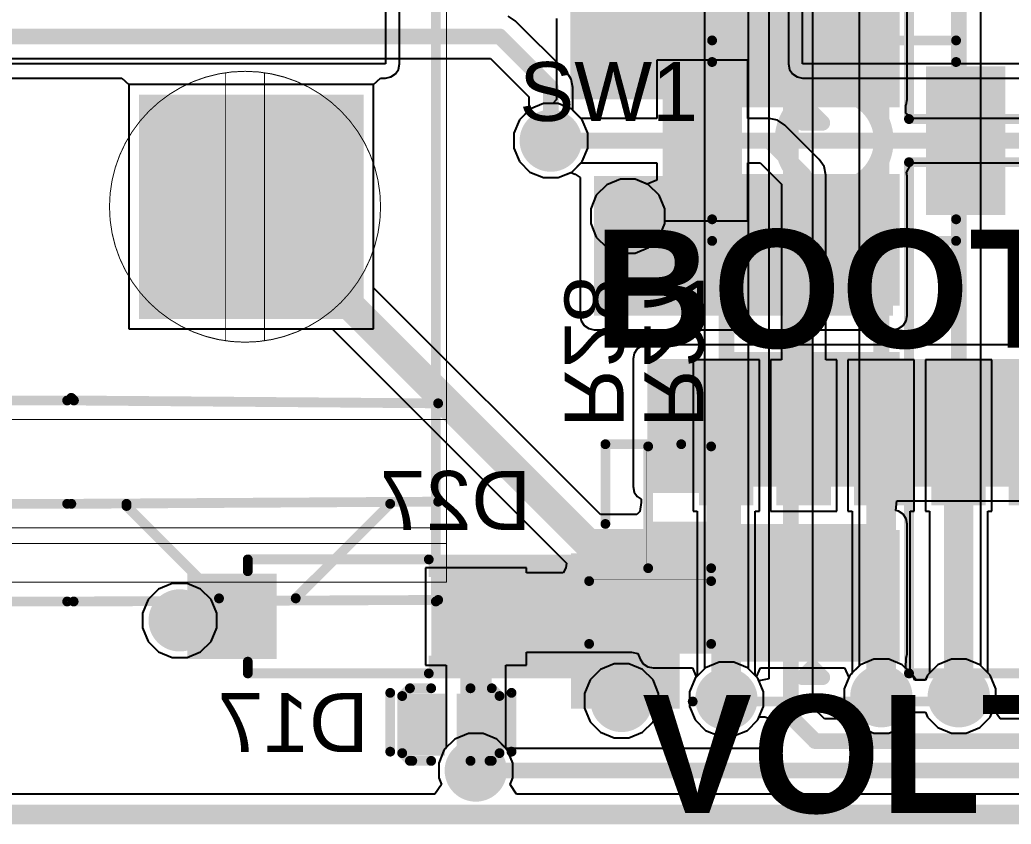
# Model space of a CAD drawing. Header units: inches. Extents: x 90 to 149.8, y 48.7 to 115.2.
# Drawn here: x 123.09 to 135.89, y 48.7 to 59.09 of the extents above; entities that cross this region are included whole.
import ezdxf

# ---------------------------------------------------------------- set-up
doc = ezdxf.new("R2010")
doc.units = ezdxf.units.IN
for name, color, linetype in [('Board_Outline', 56, 'Continuous'), ('Bottom Layer', 5, 'Continuous'), ('Bottom Overlay', 54, 'Continuous'), ('Bottom Paste', 16, 'Continuous'), ('Bottom Solder', 6, 'Continuous'), ('Layer 1', 16, 'Continuous'), ('Layer 2', 76, 'Continuous'), ('Mechanical 2', 216, 'Continuous'), ('Multi-Layer', 9, 'Continuous'), ('Pad Holes', 156, 'Continuous'), ('Top Layer', 1, 'Continuous'), ('Top Overlay', 2, 'Continuous'), ('Top Paste', 8, 'Continuous'), ('Top Solder', 216, 'Continuous'), ('Via Holes', 16, 'Continuous')]:
    doc.layers.add(name, color=color, linetype=linetype)
doc.styles.add('Arial', font='', dxfattribs={"height": 0.2})
doc.styles.add('Arial_Bold', font='', dxfattribs={"height": 0.2})
doc.styles.get('Arial').set_extended_font_data('Arial')
doc.styles.get('Arial_Bold').set_extended_font_data('Arial', bold=True)

msp = doc.modelspace()

# ---------------------------------------------------------------- hatches: boundary and pattern name
at = {"layer": 'Bottom Layer'}
for points in [[(130.2, 58.064), (134.366, 58.064), (134.366, 59.817), (130.2, 59.817)], [(132.35, 58.062), (132.35, 59.562), (134.35, 59.562), (134.35, 58.062)], [(127.479, 55.277), (124.679, 55.277), (124.679, 58.077), (127.479, 58.077)], [(130.505, 55.27), (134.366, 55.27), (134.366, 57.074), (130.505, 57.074)], [(132.35, 55.5), (132.35, 57), (134.35, 57), (134.35, 55.5)], [(131.191, 53.061), (140.462, 53.061), (140.462, 54.712), (131.191, 54.712)], [(132.35, 53.2), (132.35, 54.7), (134.35, 54.7), (134.35, 53.2)], [(131.293, 53.492), (131.928, 53.492), (131.928, 53.035), (131.293, 53.035)], [(131.267, 50.902), (134.366, 50.902), (134.366, 52.578), (131.267, 52.578)], [(131.293, 52.553), (131.928, 52.553), (131.928, 52.095), (131.293, 52.095)], [(132.35, 50.9), (132.35, 52.4), (134.35, 52.4), (134.35, 50.9)], [(125.356, 50.934), (125.356, 51.834), (126.306, 51.834), (126.306, 50.934)], [(128.506, 50.934), (128.506, 51.834), (129.456, 51.834), (129.456, 50.934)], [(128.524, 51.105), (130.988, 51.105), (130.988, 51.765), (128.524, 51.765)], [(129.184, 51.765), (128.778, 51.765), (128.778, 49.2), (129.184, 49.2)], [(130.988, 51.752), (130.988, 51.117), (130.531, 51.117), (130.531, 51.752)], [(131.928, 51.752), (131.928, 51.117), (131.47, 51.117), (131.47, 51.752)], [(128.131, 50.337), (128.531, 50.337), (128.531, 49.637), (128.131, 49.637)], [(128.781, 50.337), (129.181, 50.337), (129.181, 49.637), (128.781, 49.637)]]:
    msp.add_hatch(color=5, dxfattribs=at).paths.add_polyline_path(points)
h = msp.add_hatch(color=5, dxfattribs=at)
edge = h.paths.add_edge_path()
edge.add_arc((129.946, 57.531), 0.3, 0, 360)
h = msp.add_hatch(color=5, dxfattribs=at)
edge = h.paths.add_edge_path()
edge.add_arc((130.94, 56.556), 0.3, 0, 360)
h = msp.add_hatch(color=5, dxfattribs=at)
edge = h.paths.add_edge_path()
edge.add_arc((125.155, 51.333), 0.3, 0, 360)
h = msp.add_hatch(color=5, dxfattribs=at)
edge = h.paths.add_edge_path()
edge.add_arc((130.861, 50.292), 0.3, 0, 360)
h = msp.add_hatch(color=5, dxfattribs=at)
edge = h.paths.add_edge_path()
edge.add_arc((132.214, 50.317), 0.3, 0, 360)
h = msp.add_hatch(color=5, dxfattribs=at)
edge = h.paths.add_edge_path()
edge.add_arc((134.214, 50.353), 0.3, 0, 360)
h = msp.add_hatch(color=5, dxfattribs=at)
edge = h.paths.add_edge_path()
edge.add_arc((135.214, 50.353), 0.3, 0, 360)
h = msp.add_hatch(color=5, dxfattribs=at)
edge = h.paths.add_edge_path()
edge.add_arc((128.978, 49.393), 0.3, 0, 360)
at = {"layer": 'Bottom Overlay'}
for points in [[(128.371, 51.892), (130.226, 51.892), (130.226, 52.184), (128.371, 52.184)], [(129.526, 50.597), (130.226, 50.597), (130.226, 52.172), (129.526, 52.172)], [(128.371, 50.584), (130.226, 50.584), (130.226, 50.876), (128.371, 50.876)]]:
    msp.add_hatch(color=54, dxfattribs=at).paths.add_polyline_path(points)
at = {"layer": 'Bottom Paste'}
for points in [[(132.35, 58.062), (132.35, 59.562), (134.35, 59.562), (134.35, 58.062)], [(132.35, 55.5), (132.35, 57), (134.35, 57), (134.35, 55.5)], [(132.35, 53.2), (132.35, 54.7), (134.35, 54.7), (134.35, 53.2)], [(131.293, 53.492), (131.928, 53.492), (131.928, 53.035), (131.293, 53.035)], [(131.293, 52.553), (131.928, 52.553), (131.928, 52.095), (131.293, 52.095)], [(132.35, 50.9), (132.35, 52.4), (134.35, 52.4), (134.35, 50.9)], [(125.356, 50.934), (125.356, 51.834), (126.306, 51.834), (126.306, 50.934)], [(128.506, 50.934), (128.506, 51.834), (129.456, 51.834), (129.456, 50.934)], [(130.988, 51.752), (130.988, 51.117), (130.531, 51.117), (130.531, 51.752)], [(131.928, 51.752), (131.928, 51.117), (131.47, 51.117), (131.47, 51.752)], [(128.131, 50.337), (128.531, 50.337), (128.531, 49.637), (128.131, 49.637)], [(128.781, 50.337), (129.181, 50.337), (129.181, 49.637), (128.781, 49.637)]]:
    msp.add_hatch(color=16, dxfattribs=at).paths.add_polyline_path(points)
at = {"layer": 'Bottom Solder'}
for points in [[(132.248, 57.961), (132.248, 59.664), (134.451, 59.664), (134.451, 57.961)], [(127.529, 55.227), (124.629, 55.227), (124.629, 58.127), (127.529, 58.127)], [(132.248, 55.398), (132.248, 57.101), (134.451, 57.101), (134.451, 55.398)], [(132.248, 53.098), (132.248, 54.801), (134.451, 54.801), (134.451, 53.098)], [(131.238, 53.547), (131.983, 53.547), (131.983, 52.98), (131.238, 52.98)], [(131.238, 52.608), (131.983, 52.608), (131.983, 52.04), (131.238, 52.04)], [(132.248, 50.798), (132.248, 52.501), (134.451, 52.501), (134.451, 50.798)], [(125.255, 50.833), (125.255, 51.936), (126.408, 51.936), (126.408, 50.833)], [(128.405, 50.833), (128.405, 51.936), (129.558, 51.936), (129.558, 50.833)], [(131.043, 51.808), (131.043, 51.062), (130.476, 51.062), (130.476, 51.808)], [(131.983, 51.808), (131.983, 51.062), (131.415, 51.062), (131.415, 51.808)], [(128.08, 50.388), (128.582, 50.388), (128.582, 49.586), (128.08, 49.586)], [(128.73, 50.388), (129.232, 50.388), (129.232, 49.586), (128.73, 49.586)]]:
    msp.add_hatch(color=6, dxfattribs=at).paths.add_polyline_path(points)
h = msp.add_hatch(color=6, dxfattribs=at)
edge = h.paths.add_edge_path()
edge.add_arc((129.946, 57.531), 0.402, 0, 360)
h = msp.add_hatch(color=6, dxfattribs=at)
edge = h.paths.add_edge_path()
edge.add_arc((130.94, 56.556), 0.402, 0, 360)
h = msp.add_hatch(color=6, dxfattribs=at)
edge = h.paths.add_edge_path()
edge.add_arc((125.155, 51.333), 0.402, 0, 360)
h = msp.add_hatch(color=6, dxfattribs=at)
edge = h.paths.add_edge_path()
edge.add_arc((130.861, 50.292), 0.402, 0, 360)
h = msp.add_hatch(color=6, dxfattribs=at)
edge = h.paths.add_edge_path()
edge.add_arc((132.214, 50.317), 0.402, 0, 360)
h = msp.add_hatch(color=6, dxfattribs=at)
edge = h.paths.add_edge_path()
edge.add_arc((134.214, 50.353), 0.402, 0, 360)
h = msp.add_hatch(color=6, dxfattribs=at)
edge = h.paths.add_edge_path()
edge.add_arc((135.214, 50.353), 0.402, 0, 360)
h = msp.add_hatch(color=6, dxfattribs=at)
edge = h.paths.add_edge_path()
edge.add_arc((128.978, 49.393), 0.402, 0, 360)
at = {"layer": 'Layer 1'}
msp.add_hatch(color=16, dxfattribs=at).paths.add_polyline_path([(127.479, 55.277), (124.679, 55.277), (124.679, 58.077), (127.479, 58.077)])
h = msp.add_hatch(color=16, dxfattribs=at)
edge = h.paths.add_edge_path()
edge.add_arc((129.946, 57.531), 0.3, 0, 360)
h = msp.add_hatch(color=16, dxfattribs=at)
edge = h.paths.add_edge_path()
edge.add_arc((130.94, 56.556), 0.3, 0, 360)
h = msp.add_hatch(color=16, dxfattribs=at)
edge = h.paths.add_edge_path()
edge.add_arc((125.155, 51.333), 0.3, 0, 360)
h = msp.add_hatch(color=16, dxfattribs=at)
edge = h.paths.add_edge_path()
edge.add_arc((130.861, 50.292), 0.3, 0, 360)
h = msp.add_hatch(color=16, dxfattribs=at)
edge = h.paths.add_edge_path()
edge.add_arc((132.214, 50.317), 0.3, 0, 360)
h = msp.add_hatch(color=16, dxfattribs=at)
edge = h.paths.add_edge_path()
edge.add_arc((134.214, 50.353), 0.3, 0, 360)
h = msp.add_hatch(color=16, dxfattribs=at)
edge = h.paths.add_edge_path()
edge.add_arc((135.214, 50.353), 0.3, 0, 360)
h = msp.add_hatch(color=16, dxfattribs=at)
edge = h.paths.add_edge_path()
edge.add_arc((128.978, 49.393), 0.3, 0, 360)
at = {"layer": 'Layer 2'}
msp.add_hatch(color=76, dxfattribs=at).paths.add_polyline_path([(127.479, 55.277), (124.679, 55.277), (124.679, 58.077), (127.479, 58.077)])
h = msp.add_hatch(color=76, dxfattribs=at)
edge = h.paths.add_edge_path()
edge.add_arc((129.946, 57.531), 0.3, 0, 360)
h = msp.add_hatch(color=76, dxfattribs=at)
edge = h.paths.add_edge_path()
edge.add_arc((130.94, 56.556), 0.3, 0, 360)
h = msp.add_hatch(color=76, dxfattribs=at)
edge = h.paths.add_edge_path()
edge.add_arc((125.155, 51.333), 0.3, 0, 360)
h = msp.add_hatch(color=76, dxfattribs=at)
edge = h.paths.add_edge_path()
edge.add_arc((130.861, 50.292), 0.3, 0, 360)
h = msp.add_hatch(color=76, dxfattribs=at)
edge = h.paths.add_edge_path()
edge.add_arc((132.214, 50.317), 0.3, 0, 360)
h = msp.add_hatch(color=76, dxfattribs=at)
edge = h.paths.add_edge_path()
edge.add_arc((134.214, 50.353), 0.3, 0, 360)
h = msp.add_hatch(color=76, dxfattribs=at)
edge = h.paths.add_edge_path()
edge.add_arc((135.214, 50.353), 0.3, 0, 360)
h = msp.add_hatch(color=76, dxfattribs=at)
edge = h.paths.add_edge_path()
edge.add_arc((128.978, 49.393), 0.3, 0, 360)
at = {"layer": 'Multi-Layer'}
msp.add_hatch(color=9, dxfattribs=at).paths.add_polyline_path([(127.479, 55.277), (124.679, 55.277), (124.679, 58.077), (127.479, 58.077)])
at = {"layer": 'Pad Holes'}
h = msp.add_hatch(color=7, dxfattribs=at)
edge = h.paths.add_edge_path()
edge.add_arc((126.116, 56.677), 0.75, 270, 450)
edge.add_line((126.116, 57.427), (126.042, 57.427))
edge.add_arc((126.042, 56.677), 0.75, 90, 270)
edge.add_line((126.042, 55.927), (126.116, 55.927))
at = {"layer": 'Top Layer'}
for points in [[(131.494, 58.391), (132.314, 58.391), (132.314, 56.671), (131.494, 56.671)], [(134.894, 58.391), (135.714, 58.391), (135.714, 56.671), (134.894, 56.671)], [(127.479, 55.277), (124.679, 55.277), (124.679, 58.077), (127.479, 58.077)], [(132.461, 52.921), (131.961, 52.921), (131.961, 54.521), (132.461, 54.521)], [(133.461, 52.921), (132.961, 52.921), (132.961, 54.521), (133.461, 54.521)], [(134.461, 52.921), (133.961, 52.921), (133.961, 54.521), (134.461, 54.521)], [(135.461, 52.921), (134.961, 52.921), (134.961, 54.521), (135.461, 54.521)], [(131.511, 50.296), (130.311, 50.296), (130.311, 52.096), (131.511, 52.096)]]:
    msp.add_hatch(color=1, dxfattribs=at).paths.add_polyline_path(points)
h = msp.add_hatch(color=1, dxfattribs=at)
edge = h.paths.add_edge_path()
edge.add_arc((129.946, 57.531), 0.3, 0, 360)
h = msp.add_hatch(color=1, dxfattribs=at)
edge = h.paths.add_edge_path()
edge.add_arc((130.94, 56.556), 0.3, 0, 360)
h = msp.add_hatch(color=1, dxfattribs=at)
edge = h.paths.add_edge_path()
edge.add_arc((125.155, 51.333), 0.3, 0, 360)
h = msp.add_hatch(color=1, dxfattribs=at)
edge = h.paths.add_edge_path()
edge.add_arc((130.861, 50.292), 0.3, 0, 360)
h = msp.add_hatch(color=1, dxfattribs=at)
edge = h.paths.add_edge_path()
edge.add_arc((132.214, 50.317), 0.3, 0, 360)
h = msp.add_hatch(color=1, dxfattribs=at)
edge = h.paths.add_edge_path()
edge.add_arc((134.214, 50.353), 0.3, 0, 360)
h = msp.add_hatch(color=1, dxfattribs=at)
edge = h.paths.add_edge_path()
edge.add_arc((135.214, 50.353), 0.3, 0, 360)
h = msp.add_hatch(color=1, dxfattribs=at)
edge = h.paths.add_edge_path()
edge.add_arc((128.978, 49.393), 0.3, 0, 360)
at = {"layer": 'Top Paste'}
for points in [[(131.494, 58.391), (132.314, 58.391), (132.314, 56.671), (131.494, 56.671)], [(134.894, 58.391), (135.714, 58.391), (135.714, 56.671), (134.894, 56.671)], [(132.461, 52.921), (131.961, 52.921), (131.961, 54.521), (132.461, 54.521)], [(133.461, 52.921), (132.961, 52.921), (132.961, 54.521), (133.461, 54.521)], [(134.461, 52.921), (133.961, 52.921), (133.961, 54.521), (134.461, 54.521)], [(135.461, 52.921), (134.961, 52.921), (134.961, 54.521), (135.461, 54.521)], [(131.511, 50.296), (130.311, 50.296), (130.311, 52.096), (131.511, 52.096)]]:
    msp.add_hatch(color=8, dxfattribs=at).paths.add_polyline_path(points)
at = {"layer": 'Top Solder'}
for points in [[(131.392, 58.493), (132.416, 58.493), (132.416, 56.569), (131.392, 56.569)], [(134.792, 58.493), (135.816, 58.493), (135.816, 56.569), (134.792, 56.569)], [(127.529, 55.227), (124.629, 55.227), (124.629, 58.127), (127.529, 58.127)], [(132.562, 52.819), (131.859, 52.819), (131.859, 54.623), (132.562, 54.623)], [(133.562, 52.819), (132.859, 52.819), (132.859, 54.623), (133.562, 54.623)], [(134.562, 52.819), (133.859, 52.819), (133.859, 54.623), (134.562, 54.623)], [(135.562, 52.819), (134.859, 52.819), (134.859, 54.623), (135.562, 54.623)], [(136.562, 52.819), (135.859, 52.819), (135.859, 54.623), (136.562, 54.623)], [(131.612, 50.194), (130.209, 50.194), (130.209, 52.198), (131.612, 52.198)]]:
    msp.add_hatch(color=216, dxfattribs=at).paths.add_polyline_path(points)
h = msp.add_hatch(color=216, dxfattribs=at)
edge = h.paths.add_edge_path()
edge.add_arc((129.946, 57.531), 0.402, 0, 360)
h = msp.add_hatch(color=216, dxfattribs=at)
edge = h.paths.add_edge_path()
edge.add_arc((130.94, 56.556), 0.402, 0, 360)
h = msp.add_hatch(color=216, dxfattribs=at)
edge = h.paths.add_edge_path()
edge.add_arc((125.155, 51.333), 0.402, 0, 360)
h = msp.add_hatch(color=216, dxfattribs=at)
edge = h.paths.add_edge_path()
edge.add_arc((130.861, 50.292), 0.402, 0, 360)
h = msp.add_hatch(color=216, dxfattribs=at)
edge = h.paths.add_edge_path()
edge.add_arc((132.214, 50.317), 0.402, 0, 360)
h = msp.add_hatch(color=216, dxfattribs=at)
edge = h.paths.add_edge_path()
edge.add_arc((134.214, 50.353), 0.402, 0, 360)
h = msp.add_hatch(color=216, dxfattribs=at)
edge = h.paths.add_edge_path()
edge.add_arc((135.214, 50.353), 0.402, 0, 360)
h = msp.add_hatch(color=216, dxfattribs=at)
edge = h.paths.add_edge_path()
edge.add_arc((128.978, 49.393), 0.402, 0, 360)
at = {"layer": 'Via Holes'}
h = msp.add_hatch(color=7, dxfattribs=at)
edge = h.paths.add_edge_path()
edge.add_arc((129.946, 57.531), 0.15, 0, 360)
h = msp.add_hatch(color=7, dxfattribs=at)
edge = h.paths.add_edge_path()
edge.add_arc((130.94, 56.556), 0.15, 0, 360)
h = msp.add_hatch(color=7, dxfattribs=at)
edge = h.paths.add_edge_path()
edge.add_arc((125.155, 51.333), 0.15, 0, 360)
h = msp.add_hatch(color=7, dxfattribs=at)
edge = h.paths.add_edge_path()
edge.add_arc((130.861, 50.292), 0.15, 0, 360)
h = msp.add_hatch(color=7, dxfattribs=at)
edge = h.paths.add_edge_path()
edge.add_arc((132.214, 50.317), 0.15, 0, 360)
h = msp.add_hatch(color=7, dxfattribs=at)
edge = h.paths.add_edge_path()
edge.add_arc((134.214, 50.353), 0.15, 0, 360)
h = msp.add_hatch(color=7, dxfattribs=at)
edge = h.paths.add_edge_path()
edge.add_arc((135.214, 50.353), 0.15, 0, 360)
h = msp.add_hatch(color=7, dxfattribs=at)
edge = h.paths.add_edge_path()
edge.add_arc((128.978, 49.393), 0.15, 0, 360)

# ---------------------------------------------------------------- linework, layer by layer
at = {"layer": 'Board_Outline', "const_width": 0.254}
msp.add_lwpolyline([(95.939, 48.827), (140.939, 48.827)], dxfattribs=at)
at = {"layer": 'Bottom Layer'}
for p, q in [((134.547, 58.064), (134.547, 59.817)), ((130.019, 59.111), (130.019, 58.064)), ((127.657, 58.255), (124.501, 58.255)), ((124.501, 58.255), (124.501, 55.099)), ((127.657, 55.63), (127.657, 58.255)), ((129.851, 58.009), (129.676, 57.936)), ((129.973, 58.009), (129.851, 58.009)), ((130.019, 58.064), (129.973, 58.009)), ((134.528, 57.986), (134.533, 57.995)), ((134.528, 57.885), (134.528, 57.986)), ((134.533, 57.995), (134.547, 58.064)), ((129.676, 57.936), (129.541, 57.802)), ((134.626, 57.816), (134.528, 57.885)), ((129.541, 57.802), (129.469, 57.626)), ((138.242, 57.816), (134.626, 57.816)), ((129.469, 57.626), (129.469, 57.436)), ((129.469, 57.436), (129.541, 57.26)), ((129.541, 57.26), (129.676, 57.126)), ((134.538, 57.119), (134.594, 57.224)), ((134.594, 57.224), (134.626, 57.246)), ((134.626, 57.246), (138.242, 57.246)), ((129.676, 57.126), (129.851, 57.053)), ((130.041, 57.053), (130.204, 57.12)), ((130.204, 57.12), (130.262, 57.098)), ((130.262, 57.098), (130.324, 57.053)), ((134.547, 57.074), (134.538, 57.119)), ((129.851, 57.053), (130.041, 57.053)), ((130.324, 57.053), (130.324, 55.27)), ((134.547, 55.27), (134.547, 57.074)), ((130.588, 52.7), (127.657, 55.63)), ((130.324, 55.27), (130.338, 55.201)), ((130.338, 55.201), (130.377, 55.142)), ((134.494, 55.142), (134.533, 55.201)), ((134.533, 55.201), (134.547, 55.27)), ((124.501, 55.099), (127.126, 55.099)), ((127.126, 55.099), (130.151, 52.073)), ((130.377, 55.142), (130.436, 55.103)), ((130.436, 55.103), (130.505, 55.089)), ((130.505, 55.089), (134.366, 55.089)), ((134.366, 55.089), (134.435, 55.103)), ((134.435, 55.103), (134.494, 55.142)), ((131.024, 54.781), (131.01, 54.712)), ((131.063, 54.84), (131.024, 54.781)), ((131.122, 54.879), (131.063, 54.84)), ((131.191, 54.893), (131.122, 54.879)), ((138.272, 54.893), (131.191, 54.893)), ((131.01, 54.712), (131.01, 53.061)), ((131.01, 53.061), (131.024, 52.991)), ((131.024, 52.991), (131.063, 52.932)), ((131.063, 52.932), (131.115, 52.898)), ((131.115, 52.857), (131.097, 52.738)), ((131.115, 52.898), (131.115, 52.857)), ((131.115, 52.857), (131.115, 52.857)), ((134.401, 52.752), (134.414, 52.879)), ((134.414, 52.879), (138.272, 52.879)), ((131.097, 52.738), (131.058, 52.7)), ((134.435, 52.745), (134.401, 52.752)), ((134.494, 52.706), (134.435, 52.745)), ((131.058, 52.7), (130.588, 52.7)), ((134.533, 52.647), (134.494, 52.706)), ((134.547, 52.578), (134.533, 52.647)), ((134.547, 50.902), (134.547, 52.578)), ((129.634, 52.012), (128.328, 52.012)), ((128.328, 52.012), (128.328, 50.756)), ((129.634, 51.946), (129.634, 52.012)), ((130.141, 52.012), (130.105, 51.946)), ((130.151, 52.073), (130.141, 52.012)), ((130.105, 51.946), (129.634, 51.946)), ((129.634, 50.756), (129.634, 50.924)), ((129.634, 50.924), (130.988, 50.924)), ((130.988, 50.924), (131.07, 50.905)), ((131.07, 50.905), (131.1, 50.832)), ((131.1, 50.832), (131.139, 50.773)), ((134.528, 50.722), (134.536, 50.845)), ((134.536, 50.845), (134.547, 50.902)), ((135.119, 50.831), (134.943, 50.758)), ((135.309, 50.831), (135.119, 50.831)), ((135.484, 50.758), (135.309, 50.831)), ((128.328, 50.756), (128.597, 50.756)), ((128.597, 50.756), (128.597, 49.688)), ((129.366, 49.68), (129.366, 50.756)), ((129.366, 50.756), (129.634, 50.756)), ((131.139, 50.773), (131.198, 50.734)), ((131.198, 50.734), (131.267, 50.72)), ((131.267, 50.72), (131.775, 50.72)), ((131.775, 50.72), (131.823, 50.603)), ((132.604, 50.603), (132.652, 50.72)), ((132.652, 50.72), (133.739, 50.72)), ((133.739, 50.72), (133.796, 50.593)), ((134.612, 50.63), (134.528, 50.722)), ((134.943, 50.758), (134.809, 50.624)), ((135.619, 50.624), (135.484, 50.758)), ((131.809, 50.588), (131.736, 50.412)), ((131.823, 50.603), (131.809, 50.588)), ((132.619, 50.588), (132.604, 50.603)), ((132.691, 50.412), (132.619, 50.588)), ((133.796, 50.593), (133.736, 50.448)), ((134.619, 50.624), (134.612, 50.63)), ((134.645, 50.561), (134.619, 50.624)), ((134.782, 50.561), (134.645, 50.561)), ((134.809, 50.624), (134.782, 50.561)), ((135.691, 50.448), (135.619, 50.624)), ((133.736, 50.448), (133.736, 50.258)), ((135.691, 50.258), (135.691, 50.448)), ((131.736, 50.412), (131.736, 50.222)), ((132.691, 50.222), (132.691, 50.412)), ((131.736, 50.222), (131.809, 50.047)), ((132.619, 50.047), (132.691, 50.222)), ((133.736, 50.258), (133.809, 50.082)), ((135.619, 50.082), (135.691, 50.258)), ((131.809, 50.047), (131.943, 49.912)), ((132.484, 49.912), (132.619, 50.047)), ((133.809, 50.082), (133.943, 49.948)), ((134.484, 49.948), (134.619, 50.082)), ((134.619, 50.082), (134.645, 50.146)), ((134.645, 50.146), (134.782, 50.146)), ((134.782, 50.146), (134.809, 50.082)), ((134.809, 50.082), (134.943, 49.948)), ((135.484, 49.948), (135.619, 50.082)), ((133.943, 49.948), (134.119, 49.875)), ((134.309, 49.875), (134.484, 49.948)), ((134.943, 49.948), (135.119, 49.875)), ((135.309, 49.875), (135.484, 49.948)), ((131.943, 49.912), (132.119, 49.84)), ((132.119, 49.84), (132.309, 49.84)), ((132.309, 49.84), (132.484, 49.912)), ((134.119, 49.875), (134.309, 49.875)), ((135.119, 49.875), (135.309, 49.875)), ((128.572, 49.663), (128.5, 49.488)), ((128.597, 49.688), (128.572, 49.663)), ((129.383, 49.663), (129.366, 49.68)), ((129.455, 49.488), (129.383, 49.663)), ((128.5, 49.488), (128.5, 49.298)), ((129.455, 49.298), (129.455, 49.488)), ((128.5, 49.298), (128.535, 49.213)), ((129.42, 49.213), (129.455, 49.298)), ((128.535, 49.213), (128.45, 49.086)), ((129.505, 49.086), (129.42, 49.213)), ((128.45, 49.086), (96.198, 49.086)), ((140.68, 49.086), (129.505, 49.086))]:
    msp.add_line(p, q, dxfattribs=at)
for points, const_width in [([(129.946, 57.531), (138.633, 57.531)], 0.203), ([(126.079, 56.677), (130.432, 52.324)], 0.381), ([(130.432, 52.324), (131.61, 52.324)], 0.381)]:
    msp.add_lwpolyline(points, dxfattribs=dict(at, const_width=const_width))
for points, const_width in [([(129.896, 57.531, 1), (129.997, 57.531, 1)], 0.102), ([(125.984, 56.677, 1), (126.174, 56.677, 1)], 0.191), ([(130.337, 52.324, 1), (130.527, 52.324, 1)], 0.191), ([(130.337, 52.324, 1), (130.527, 52.324, 1)], 0.191), ([(131.515, 52.324, 1), (131.705, 52.324, 1)], 0.191)]:
    msp.add_lwpolyline(points, format="xyb", close=True, dxfattribs=dict(at, const_width=const_width))
at = {"layer": 'Bottom Overlay'}
for points, const_width in [([(134.571, 57.81), (134.571, 64.414)], 0.127), ([(133.199, 57.76), (133.326, 57.887)], 0.2), ([(133.326, 57.887), (133.453, 57.76)], 0.2), ([(133.199, 57.76), (133.453, 57.76)], 0.2), ([(134.571, 57.81), (138.203, 57.81)], 0.127), ([(134.571, 50.648), (134.571, 57.252)], 0.127), ([(134.571, 57.252), (138.203, 57.252)], 0.127), ([(131.204, 53.581), (132.017, 53.581)], 0.127), ([(131.204, 52.007), (131.204, 53.581)], 0.127), ([(132.017, 52.007), (132.017, 53.581)], 0.127), ([(131.178, 51.981), (131.178, 53.607)], 0.00323), ([(126.035, 52.121), (128.371, 52.121)], 0.127), ([(126.035, 51.968), (126.035, 52.121)], 0.127), ([(131.204, 52.007), (132.017, 52.007)], 0.127), ([(130.442, 51.029), (130.442, 51.841)], 0.127), ([(130.442, 51.841), (132.017, 51.841)], 0.127), ([(130.416, 51.867), (132.042, 51.867)], 0.00323), ([(132.017, 51.029), (132.017, 51.841)], 0.127), ([(130.442, 51.029), (132.017, 51.029)], 0.127), ([(126.035, 50.648), (126.035, 50.8)], 0.127), ([(133.199, 50.597), (133.326, 50.724)], 0.2), ([(133.326, 50.724), (133.453, 50.597)], 0.2), ([(126.035, 50.648), (128.371, 50.648)], 0.127), ([(133.199, 50.597), (133.453, 50.597)], 0.2), ([(134.571, 50.648), (138.203, 50.648)], 0.127), ([(127.873, 49.637), (127.873, 50.397)], 0.127), ([(128.028, 50.356), (128.128, 50.456)], 0.127), ([(128.128, 50.456), (128.402, 50.456)], 0.127), ([(128.91, 50.456), (129.185, 50.456)], 0.127), ([(129.185, 50.456), (129.285, 50.356)], 0.127), ([(129.439, 49.637), (129.439, 50.397)], 0.127), ([(128.028, 49.618), (128.028, 50.356)], 0.127), ([(129.285, 49.618), (129.285, 50.356)], 0.127), ([(128.028, 49.618), (128.128, 49.518)], 0.127), ([(129.185, 49.518), (129.285, 49.618)], 0.127), ([(128.128, 49.518), (128.158, 49.518)], 0.127), ([(128.158, 49.518), (128.402, 49.518)], 0.127), ([(128.91, 49.518), (129.155, 49.518)], 0.127), ([(129.155, 49.518), (129.185, 49.518)], 0.127)]:
    msp.add_lwpolyline(points, dxfattribs=dict(at, const_width=const_width))
for points, const_width in [([(133.276, 57.887, 1), (133.376, 57.887, 1)], 0.1), ([(133.276, 57.887, 1), (133.376, 57.887, 1)], 0.1), ([(133.149, 57.76, 1), (133.249, 57.76, 1)], 0.1), ([(133.149, 57.76, 1), (133.249, 57.76, 1)], 0.1), ([(133.403, 57.76, 1), (133.503, 57.76, 1)], 0.1), ([(133.403, 57.76, 1), (133.503, 57.76, 1)], 0.1), ([(134.539, 57.81, 1), (134.603, 57.81, 1)], 0.0635), ([(134.539, 57.81, 1), (134.603, 57.81, 1)], 0.0635), ([(134.539, 57.252, 1), (134.603, 57.252, 1)], 0.0635), ([(134.539, 57.252, 1), (134.603, 57.252, 1)], 0.0635), ([(131.172, 53.581, 1), (131.235, 53.581, 1)], 0.0635), ([(131.172, 53.581, 1), (131.235, 53.581, 1)], 0.0635), ([(131.985, 53.581, 1), (132.048, 53.581, 1)], 0.0635), ([(131.985, 53.581, 1), (132.048, 53.581, 1)], 0.0635), ([(131.177, 53.607, 1), (131.179, 53.607, 1)], 0.00161), ([(126.003, 52.121, 1), (126.066, 52.121, 1)], 0.0635), ([(126.003, 52.121, 1), (126.066, 52.121, 1)], 0.0635), ([(128.34, 52.121, 1), (128.403, 52.121, 1)], 0.0635), ([(126.003, 51.968, 1), (126.066, 51.968, 1)], 0.0635), ([(131.172, 52.007, 1), (131.235, 52.007, 1)], 0.0635), ([(131.172, 52.007, 1), (131.235, 52.007, 1)], 0.0635), ([(131.177, 51.981, 1), (131.179, 51.981, 1)], 0.00161), ([(131.985, 52.007, 1), (132.048, 52.007, 1)], 0.0635), ([(131.985, 52.007, 1), (132.048, 52.007, 1)], 0.0635), ([(130.41, 51.841, 1), (130.473, 51.841, 1)], 0.0635), ([(130.41, 51.841, 1), (130.473, 51.841, 1)], 0.0635), ([(130.415, 51.867, 1), (130.417, 51.867, 1)], 0.00161), ([(131.985, 51.841, 1), (132.048, 51.841, 1)], 0.0635), ([(131.985, 51.841, 1), (132.048, 51.841, 1)], 0.0635), ([(132.041, 51.867, 1), (132.043, 51.867, 1)], 0.00161), ([(130.41, 51.029, 1), (130.473, 51.029, 1)], 0.0635), ([(130.41, 51.029, 1), (130.473, 51.029, 1)], 0.0635), ([(131.985, 51.029, 1), (132.048, 51.029, 1)], 0.0635), ([(131.985, 51.029, 1), (132.048, 51.029, 1)], 0.0635), ([(126.003, 50.8, 1), (126.066, 50.8, 1)], 0.0635), ([(133.276, 50.724, 1), (133.376, 50.724, 1)], 0.1), ([(133.276, 50.724, 1), (133.376, 50.724, 1)], 0.1), ([(126.003, 50.648, 1), (126.066, 50.648, 1)], 0.0635), ([(126.003, 50.648, 1), (126.066, 50.648, 1)], 0.0635), ([(128.34, 50.648, 1), (128.403, 50.648, 1)], 0.0635), ([(133.149, 50.597, 1), (133.249, 50.597, 1)], 0.1), ([(133.149, 50.597, 1), (133.249, 50.597, 1)], 0.1), ([(133.403, 50.597, 1), (133.503, 50.597, 1)], 0.1), ([(133.403, 50.597, 1), (133.503, 50.597, 1)], 0.1), ([(134.539, 50.648, 1), (134.603, 50.648, 1)], 0.0635), ([(134.539, 50.648, 1), (134.603, 50.648, 1)], 0.0635), ([(127.842, 50.397, 1), (127.905, 50.397, 1)], 0.0635), ([(128.096, 50.456, 1), (128.16, 50.456, 1)], 0.0635), ([(128.096, 50.456, 1), (128.16, 50.456, 1)], 0.0635), ([(128.37, 50.456, 1), (128.434, 50.456, 1)], 0.0635), ([(128.878, 50.456, 1), (128.942, 50.456, 1)], 0.0635), ([(129.153, 50.456, 1), (129.216, 50.456, 1)], 0.0635), ([(129.153, 50.456, 1), (129.216, 50.456, 1)], 0.0635), ([(129.407, 50.397, 1), (129.471, 50.397, 1)], 0.0635), ([(127.996, 50.356, 1), (128.06, 50.356, 1)], 0.0635), ([(127.996, 50.356, 1), (128.06, 50.356, 1)], 0.0635), ([(129.253, 50.356, 1), (129.316, 50.356, 1)], 0.0635), ([(129.253, 50.356, 1), (129.316, 50.356, 1)], 0.0635), ([(127.842, 49.637, 1), (127.905, 49.637, 1)], 0.0635), ([(127.996, 49.618, 1), (128.06, 49.618, 1)], 0.0635), ([(127.996, 49.618, 1), (128.06, 49.618, 1)], 0.0635), ([(129.253, 49.618, 1), (129.316, 49.618, 1)], 0.0635), ([(129.253, 49.618, 1), (129.316, 49.618, 1)], 0.0635), ([(129.407, 49.637, 1), (129.471, 49.637, 1)], 0.0635), ([(128.096, 49.518, 1), (128.16, 49.518, 1)], 0.0635), ([(128.096, 49.518, 1), (128.16, 49.518, 1)], 0.0635), ([(128.126, 49.518, 1), (128.19, 49.518, 1)], 0.0635), ([(128.126, 49.518, 1), (128.19, 49.518, 1)], 0.0635), ([(128.37, 49.518, 1), (128.434, 49.518, 1)], 0.0635), ([(128.878, 49.518, 1), (128.942, 49.518, 1)], 0.0635), ([(129.123, 49.518, 1), (129.186, 49.518, 1)], 0.0635), ([(129.123, 49.518, 1), (129.186, 49.518, 1)], 0.0635), ([(129.153, 49.518, 1), (129.216, 49.518, 1)], 0.0635), ([(129.153, 49.518, 1), (129.216, 49.518, 1)], 0.0635)]:
    msp.add_lwpolyline(points, format="xyb", close=True, dxfattribs=dict(at, const_width=const_width))
at = {"layer": 'Layer 1'}
for p, q in [((135.498, 50.744), (135.498, 63.686)), ((133.929, 63.153), (133.929, 50.744)), ((133.33, 50.207), (133.33, 60.909)), ((132.76, 60.791), (132.76, 50.578)), ((131.929, 59.642), (131.929, 50.708)), ((132.498, 50.708), (132.498, 59.76)), ((129.487, 59.079), (129.395, 59.14)), ((130.148, 58.418), (129.487, 59.079)), ((104.445, 58.592), (129.168, 58.592)), ((129.168, 58.592), (129.662, 58.099)), ((130.21, 58.326), (130.148, 58.418)), ((130.148, 58.418), (130.148, 58.418)), ((127.657, 58.255), (124.501, 58.255)), ((124.501, 58.255), (124.501, 55.099)), ((127.657, 55.099), (127.657, 58.255)), ((130.231, 58.217), (130.21, 58.326)), ((130.231, 57.922), (130.231, 58.217)), ((130.231, 58.217), (130.231, 58.217)), ((129.662, 58.099), (129.662, 57.922)), ((129.662, 57.922), (129.541, 57.802)), ((130.351, 57.802), (130.231, 57.922)), ((129.541, 57.802), (129.469, 57.626)), ((130.424, 57.626), (130.351, 57.802)), ((129.469, 57.626), (129.469, 57.436)), ((130.424, 57.436), (130.424, 57.626)), ((129.469, 57.436), (129.541, 57.26)), ((130.351, 57.26), (130.424, 57.436)), ((129.541, 57.26), (129.676, 57.126)), ((130.217, 57.126), (130.351, 57.26)), ((129.676, 57.126), (129.851, 57.053)), ((130.041, 57.053), (130.217, 57.126)), ((129.851, 57.053), (130.041, 57.053)), ((130.669, 56.961), (130.534, 56.827)), ((130.845, 57.034), (130.669, 56.961)), ((131.035, 57.034), (130.845, 57.034)), ((131.21, 56.961), (131.035, 57.034)), ((131.345, 56.827), (131.21, 56.961)), ((130.534, 56.827), (130.462, 56.651)), ((131.417, 56.651), (131.345, 56.827)), ((130.462, 56.651), (130.462, 56.461)), ((131.417, 56.461), (131.417, 56.651)), ((130.462, 56.461), (130.534, 56.286)), ((131.345, 56.286), (131.417, 56.461)), ((130.534, 56.286), (130.669, 56.151)), ((131.21, 56.151), (131.345, 56.286)), ((130.669, 56.151), (130.845, 56.078)), ((130.845, 56.078), (131.035, 56.078)), ((131.035, 56.078), (131.21, 56.151)), ((124.501, 55.099), (127.657, 55.099)), ((131.929, 50.708), (131.809, 50.588)), ((132.619, 50.588), (132.498, 50.708)), ((133.929, 50.744), (133.809, 50.624)), ((135.619, 50.624), (135.498, 50.744)), ((131.809, 50.588), (131.736, 50.412)), ((132.633, 50.553), (132.619, 50.588)), ((132.76, 50.578), (132.633, 50.553)), ((133.809, 50.624), (133.736, 50.448)), ((135.691, 50.448), (135.619, 50.624)), ((133.736, 50.448), (133.736, 50.258)), ((135.691, 50.258), (135.691, 50.448)), ((131.736, 50.412), (131.736, 50.222)), ((131.736, 50.222), (131.809, 50.047)), ((133.478, 50.059), (133.33, 50.207)), ((133.766, 50.186), (133.681, 50.059)), ((133.736, 50.258), (133.766, 50.186)), ((135.661, 50.186), (135.691, 50.258)), ((135.746, 50.059), (135.661, 50.186)), ((131.809, 50.047), (131.943, 49.912)), ((132.484, 49.912), (132.619, 50.047)), ((132.619, 50.047), (132.635, 50.085)), ((132.635, 50.085), (132.708, 50.087)), ((132.708, 50.087), (132.765, 50.067)), ((132.765, 50.067), (132.782, 49.98)), ((133.681, 50.059), (133.478, 50.059)), ((138.302, 50.059), (135.746, 50.059)), ((132.782, 49.98), (132.844, 49.887)), ((128.707, 49.798), (128.572, 49.663)), ((128.883, 49.871), (128.707, 49.798)), ((129.073, 49.871), (128.883, 49.871)), ((129.248, 49.798), (129.073, 49.871)), ((129.368, 49.678), (129.248, 49.798)), ((131.943, 49.912), (132.119, 49.84)), ((132.119, 49.84), (132.309, 49.84)), ((132.309, 49.84), (132.484, 49.912)), ((132.844, 49.887), (132.936, 49.795)), ((132.936, 49.795), (132.888, 49.678)), ((128.572, 49.663), (128.5, 49.488)), ((132.888, 49.678), (129.368, 49.678)), ((128.5, 49.488), (128.5, 49.298)), ((128.5, 49.298), (128.535, 49.213)), ((128.535, 49.213), (128.45, 49.086)), ((128.45, 49.086), (96.198, 49.086))]:
    msp.add_line(p, q, dxfattribs=at)
at = {"layer": 'Layer 1', "const_width": 0.203}
for points in [[(135.214, 50.353), (135.214, 63.686)], [(134.214, 50.353), (134.214, 63.271)], [(133.045, 50.089), (133.045, 60.909)], [(132.214, 50.317), (132.214, 59.76)], [(104.445, 58.877), (129.286, 58.877)], [(129.286, 58.877), (129.946, 58.217)], [(129.946, 57.531), (129.946, 58.217)], [(133.045, 50.089), (133.36, 49.774)], [(133.36, 49.774), (138.42, 49.774)], [(128.978, 49.393), (138.801, 49.393)]]:
    msp.add_lwpolyline(points, dxfattribs=at)
at = {"layer": 'Layer 1', "const_width": 0.102}
for points in [[(129.235, 58.877, 1), (129.337, 58.877, 1)], [(129.235, 58.877, 1), (129.337, 58.877, 1)], [(129.896, 58.217, 1), (129.997, 58.217, 1)], [(129.896, 58.217, 1), (129.997, 58.217, 1)], [(129.896, 57.531, 1), (129.997, 57.531, 1)], [(134.163, 50.353, 1), (134.264, 50.353, 1)], [(135.163, 50.353, 1), (135.264, 50.353, 1)], [(132.163, 50.317, 1), (132.264, 50.317, 1)], [(132.994, 50.089, 1), (133.096, 50.089, 1)], [(132.994, 50.089, 1), (133.096, 50.089, 1)], [(133.309, 49.774, 1), (133.411, 49.774, 1)], [(133.309, 49.774, 1), (133.411, 49.774, 1)], [(128.927, 49.393, 1), (129.028, 49.393, 1)]]:
    msp.add_lwpolyline(points, format="xyb", close=True, dxfattribs=at)
at = {"layer": 'Layer 2'}
for p, q in [((133.198, 58.522), (133.198, 64.16)), ((133.016, 63.979), (133.016, 58.522)), ((127.813, 62.51), (127.813, 58.522)), ((127.994, 58.522), (127.994, 62.51)), ((127.813, 58.522), (104.968, 58.522)), ((127.98, 58.452), (127.994, 58.522)), ((133.016, 58.522), (133.03, 58.452)), ((140.68, 58.522), (133.198, 58.522)), ((127.882, 58.354), (127.941, 58.393)), ((127.941, 58.393), (127.98, 58.452)), ((133.03, 58.452), (133.069, 58.393)), ((133.069, 58.393), (133.128, 58.354)), ((121.375, 58.34), (124.41, 58.34)), ((124.41, 58.34), (124.501, 58.255)), ((124.501, 58.255), (124.501, 58.213)), ((127.657, 58.255), (127.748, 58.34)), ((127.657, 58.213), (127.657, 58.255)), ((127.748, 58.34), (127.813, 58.34)), ((127.813, 58.34), (127.882, 58.354)), ((133.128, 58.354), (133.198, 58.34)), ((133.198, 58.34), (140.68, 58.34)), ((124.501, 58.213), (124.501, 55.099)), ((127.657, 55.099), (127.657, 58.213)), ((129.851, 58.009), (129.676, 57.936)), ((130.041, 58.009), (129.851, 58.009)), ((130.217, 57.936), (130.041, 58.009)), ((129.676, 57.936), (129.541, 57.802)), ((130.351, 57.802), (130.217, 57.936)), ((129.541, 57.802), (129.469, 57.626)), ((130.424, 57.626), (130.351, 57.802)), ((129.469, 57.626), (129.469, 57.436)), ((130.424, 57.436), (130.424, 57.626)), ((129.469, 57.436), (129.541, 57.26)), ((130.351, 57.26), (130.424, 57.436)), ((129.541, 57.26), (129.676, 57.126)), ((130.217, 57.126), (130.351, 57.26)), ((129.676, 57.126), (129.851, 57.053)), ((130.041, 57.053), (130.217, 57.126)), ((129.851, 57.053), (130.041, 57.053)), ((124.501, 55.099), (127.657, 55.099)), ((124.884, 51.738), (124.75, 51.603)), ((125.06, 51.81), (124.884, 51.738)), ((125.25, 51.81), (125.06, 51.81)), ((125.426, 51.738), (125.25, 51.81)), ((125.56, 51.603), (125.426, 51.738)), ((124.75, 51.603), (124.677, 51.428)), ((125.633, 51.428), (125.56, 51.603)), ((124.677, 51.428), (124.677, 51.238)), ((125.633, 51.238), (125.633, 51.428)), ((124.677, 51.238), (124.75, 51.062)), ((125.56, 51.062), (125.633, 51.238)), ((124.75, 51.062), (124.884, 50.928)), ((125.426, 50.928), (125.56, 51.062)), ((124.884, 50.928), (125.06, 50.855)), ((125.06, 50.855), (125.25, 50.855)), ((125.25, 50.855), (125.426, 50.928)), ((134.119, 50.831), (133.943, 50.758)), ((134.309, 50.831), (134.119, 50.831)), ((134.484, 50.758), (134.309, 50.831)), ((135.119, 50.831), (134.943, 50.758)), ((135.309, 50.831), (135.119, 50.831)), ((135.484, 50.758), (135.309, 50.831)), ((130.59, 50.697), (130.456, 50.563)), ((130.766, 50.77), (130.59, 50.697)), ((130.956, 50.77), (130.766, 50.77)), ((131.131, 50.697), (130.956, 50.77)), ((131.266, 50.563), (131.131, 50.697)), ((131.943, 50.722), (131.809, 50.588)), ((132.119, 50.795), (131.943, 50.722)), ((132.309, 50.795), (132.119, 50.795)), ((132.484, 50.722), (132.309, 50.795)), ((132.619, 50.588), (132.484, 50.722)), ((133.943, 50.758), (133.809, 50.624)), ((134.619, 50.624), (134.484, 50.758)), ((134.943, 50.758), (134.809, 50.624)), ((135.619, 50.624), (135.484, 50.758)), ((130.456, 50.563), (130.383, 50.387)), ((131.339, 50.387), (131.266, 50.563)), ((131.809, 50.588), (131.736, 50.412)), ((132.691, 50.412), (132.619, 50.588)), ((133.809, 50.624), (133.736, 50.448)), ((134.645, 50.561), (134.619, 50.624)), ((134.782, 50.561), (134.645, 50.561)), ((134.809, 50.624), (134.782, 50.561)), ((135.691, 50.448), (135.619, 50.624)), ((133.736, 50.448), (133.736, 50.258)), ((135.691, 50.258), (135.691, 50.448)), ((130.383, 50.387), (130.383, 50.197)), ((131.339, 50.197), (131.339, 50.387)), ((131.736, 50.412), (131.736, 50.222)), ((132.691, 50.222), (132.691, 50.412)), ((130.383, 50.197), (130.456, 50.021)), ((131.266, 50.021), (131.339, 50.197)), ((131.736, 50.222), (131.809, 50.047)), ((132.619, 50.047), (132.691, 50.222)), ((133.736, 50.258), (133.809, 50.082)), ((135.619, 50.082), (135.691, 50.258)), ((131.809, 50.047), (131.943, 49.912)), ((132.484, 49.912), (132.619, 50.047)), ((133.809, 50.082), (133.943, 49.948)), ((134.484, 49.948), (134.619, 50.082)), ((134.619, 50.082), (134.645, 50.146)), ((134.645, 50.146), (134.782, 50.146)), ((134.782, 50.146), (134.809, 50.082)), ((134.809, 50.082), (134.943, 49.948)), ((135.484, 49.948), (135.619, 50.082)), ((130.456, 50.021), (130.59, 49.887)), ((131.131, 49.887), (131.266, 50.021)), ((133.943, 49.948), (134.119, 49.875)), ((134.309, 49.875), (134.484, 49.948)), ((134.943, 49.948), (135.119, 49.875)), ((135.309, 49.875), (135.484, 49.948)), ((128.707, 49.798), (128.572, 49.663)), ((128.883, 49.871), (128.707, 49.798)), ((129.073, 49.871), (128.883, 49.871)), ((129.248, 49.798), (129.073, 49.871)), ((129.383, 49.663), (129.248, 49.798)), ((130.59, 49.887), (130.766, 49.814)), ((130.766, 49.814), (130.956, 49.814)), ((130.956, 49.814), (131.131, 49.887)), ((131.943, 49.912), (132.119, 49.84)), ((132.119, 49.84), (132.309, 49.84)), ((132.309, 49.84), (132.484, 49.912)), ((134.119, 49.875), (134.309, 49.875)), ((135.119, 49.875), (135.309, 49.875)), ((128.572, 49.663), (128.5, 49.488)), ((129.455, 49.488), (129.383, 49.663)), ((128.5, 49.488), (128.5, 49.298)), ((129.455, 49.298), (129.455, 49.488)), ((128.5, 49.298), (128.535, 49.213)), ((129.42, 49.213), (129.455, 49.298)), ((128.535, 49.213), (128.45, 49.086)), ((129.505, 49.086), (129.42, 49.213)), ((128.45, 49.086), (96.198, 49.086)), ((140.68, 49.086), (129.505, 49.086))]:
    msp.add_line(p, q, dxfattribs=at)
at = {"layer": 'Mechanical 2', "const_width": 0.0127}
for points in [[(128.599, 51.827), (128.599, 61.927)], [(125.749, 54.945), (125.749, 58.409)], [(126.249, 54.945), (126.249, 58.409)], [(108.279, 53.927), (128.599, 53.927)], [(108.279, 52.527), (128.599, 52.527)], [(108.279, 52.327), (128.599, 52.327)], [(108.279, 51.827), (128.599, 51.827)]]:
    msp.add_lwpolyline(points, dxfattribs=at)
at = {"layer": 'Mechanical 2'}
for points, const_width in [([(127.749, 56.677, 1), (124.249, 56.677, 1)], 0.0127), ([(125.746, 58.409, 1), (125.752, 58.409, 1)], 0.00635), ([(126.246, 58.409, 1), (126.252, 58.409, 1)], 0.00635), ([(124.246, 56.677, 1), (124.252, 56.677, 1)], 0.00635), ([(127.746, 56.677, 1), (127.752, 56.677, 1)], 0.00635), ([(125.746, 54.945, 1), (125.752, 54.945, 1)], 0.00635), ([(126.246, 54.945, 1), (126.252, 54.945, 1)], 0.00635), ([(128.596, 53.927, 1), (128.602, 53.927, 1)], 0.00635), ([(128.596, 52.527, 1), (128.602, 52.527, 1)], 0.00635), ([(128.596, 52.327, 1), (128.602, 52.327, 1)], 0.00635), ([(128.596, 51.827, 1), (128.602, 51.827, 1)], 0.00635), ([(128.596, 51.827, 1), (128.602, 51.827, 1)], 0.00635)]:
    msp.add_lwpolyline(points, format="xyb", close=True, dxfattribs=dict(at, const_width=const_width))
at = {"layer": 'Top Layer'}
for p, q in [((132.492, 58.569), (131.316, 58.569)), ((131.316, 58.569), (131.316, 57.816)), ((132.492, 57.816), (132.492, 58.569)), ((127.657, 58.255), (124.501, 58.255)), ((124.501, 58.255), (124.501, 55.099)), ((127.657, 55.099), (127.657, 58.255)), ((129.851, 58.009), (129.676, 57.936)), ((130.041, 58.009), (129.851, 58.009)), ((130.217, 57.936), (130.041, 58.009)), ((129.676, 57.936), (129.541, 57.802)), ((130.337, 57.816), (130.217, 57.936)), ((129.541, 57.802), (129.469, 57.626)), ((131.316, 57.816), (130.337, 57.816)), ((132.766, 57.816), (132.492, 57.816)), ((132.875, 57.794), (132.766, 57.816)), ((132.766, 57.816), (132.766, 57.816)), ((132.967, 57.732), (132.875, 57.794)), ((133.412, 57.287), (132.967, 57.732)), ((129.469, 57.626), (129.469, 57.436)), ((129.469, 57.436), (129.541, 57.26)), ((129.541, 57.26), (129.676, 57.126)), ((130.217, 57.126), (130.337, 57.246)), ((130.337, 57.246), (131.316, 57.246)), ((131.316, 57.246), (131.316, 57.021)), ((132.492, 56.493), (132.492, 57.246)), ((132.492, 57.246), (132.648, 57.246)), ((132.648, 57.246), (132.926, 56.968)), ((133.474, 57.195), (133.412, 57.287)), ((129.676, 57.126), (129.851, 57.053)), ((130.041, 57.053), (130.217, 57.126)), ((133.496, 57.086), (133.474, 57.195)), ((133.496, 54.699), (133.496, 57.086)), ((133.496, 57.086), (133.496, 57.086)), ((129.851, 57.053), (130.041, 57.053)), ((130.669, 56.961), (130.534, 56.827)), ((130.845, 57.034), (130.669, 56.961)), ((131.035, 57.034), (130.845, 57.034)), ((131.189, 56.97), (131.035, 57.034)), ((131.316, 57.021), (131.189, 56.97)), ((132.926, 56.968), (132.926, 54.699)), ((130.534, 56.827), (130.462, 56.651)), ((130.462, 56.651), (130.462, 56.461)), ((130.462, 56.461), (130.534, 56.286)), ((131.345, 56.286), (131.417, 56.461)), ((131.417, 56.461), (131.417, 56.493)), ((131.417, 56.493), (132.492, 56.493)), ((130.534, 56.286), (130.669, 56.151)), ((131.21, 56.151), (131.345, 56.286)), ((130.669, 56.151), (130.845, 56.078)), ((130.845, 56.078), (131.035, 56.078)), ((131.035, 56.078), (131.21, 56.151)), ((124.501, 55.099), (127.657, 55.099)), ((132.639, 54.699), (131.783, 54.699)), ((131.783, 54.699), (131.783, 52.743)), ((132.639, 52.743), (132.639, 54.699)), ((132.926, 54.699), (132.783, 54.699)), ((132.783, 54.699), (132.783, 52.743)), ((133.639, 54.699), (133.496, 54.699)), ((133.639, 52.743), (133.639, 54.699)), ((134.639, 54.699), (133.783, 54.699)), ((133.783, 54.699), (133.783, 52.743)), ((134.639, 52.743), (134.639, 54.699)), ((135.639, 54.699), (134.783, 54.699)), ((134.783, 54.699), (134.783, 52.743)), ((135.639, 52.743), (135.639, 54.699)), ((131.783, 52.743), (131.835, 52.743)), ((131.835, 52.743), (131.835, 50.615)), ((132.586, 50.62), (132.586, 52.743)), ((132.586, 52.743), (132.639, 52.743)), ((132.783, 52.743), (133.639, 52.743)), ((133.783, 52.743), (133.837, 52.743)), ((133.837, 52.743), (133.837, 50.652)), ((134.588, 50.664), (134.588, 52.743)), ((134.588, 52.743), (134.639, 52.743)), ((134.783, 52.743), (134.837, 52.743)), ((134.837, 52.743), (134.837, 50.652)), ((135.588, 50.655), (135.588, 52.743)), ((135.588, 52.743), (135.639, 52.743)), ((131.809, 50.588), (131.736, 50.412)), ((131.835, 50.615), (131.809, 50.588)), ((132.619, 50.588), (132.586, 50.62)), ((132.691, 50.412), (132.619, 50.588)), ((133.809, 50.624), (133.736, 50.448)), ((133.837, 50.652), (133.809, 50.624)), ((134.618, 50.625), (134.588, 50.664)), ((134.619, 50.624), (134.618, 50.625)), ((134.619, 50.623), (134.619, 50.624)), ((134.665, 50.563), (134.619, 50.623)), ((134.786, 50.569), (134.665, 50.563)), ((134.809, 50.624), (134.786, 50.569)), ((134.837, 50.652), (134.809, 50.624)), ((135.619, 50.624), (135.588, 50.655)), ((135.691, 50.448), (135.619, 50.624)), ((133.736, 50.448), (133.736, 50.258)), ((135.691, 50.258), (135.691, 50.448)), ((131.736, 50.412), (131.736, 50.222)), ((132.691, 50.222), (132.691, 50.412)), ((131.736, 50.222), (131.809, 50.047)), ((132.619, 50.047), (132.691, 50.222)), ((133.736, 50.258), (133.809, 50.082)), ((135.619, 50.082), (135.691, 50.258)), ((131.809, 50.047), (131.943, 49.912)), ((132.484, 49.912), (132.619, 50.047)), ((133.809, 50.082), (133.943, 49.948)), ((134.484, 49.948), (134.619, 50.082)), ((134.619, 50.082), (134.645, 50.146)), ((134.645, 50.146), (134.782, 50.146)), ((134.782, 50.146), (134.809, 50.082)), ((134.809, 50.082), (134.943, 49.948)), ((135.484, 49.948), (135.619, 50.082)), ((133.943, 49.948), (134.119, 49.875)), ((134.309, 49.875), (134.484, 49.948)), ((134.943, 49.948), (135.119, 49.875)), ((135.309, 49.875), (135.484, 49.948)), ((128.707, 49.798), (128.572, 49.663)), ((128.883, 49.871), (128.707, 49.798)), ((129.073, 49.871), (128.883, 49.871)), ((129.248, 49.798), (129.073, 49.871)), ((129.383, 49.663), (129.248, 49.798)), ((131.943, 49.912), (132.119, 49.84)), ((132.119, 49.84), (132.309, 49.84)), ((132.309, 49.84), (132.484, 49.912)), ((134.119, 49.875), (134.309, 49.875)), ((135.119, 49.875), (135.309, 49.875)), ((128.572, 49.663), (128.5, 49.488)), ((129.455, 49.488), (129.383, 49.663)), ((128.5, 49.488), (128.5, 49.298)), ((129.455, 49.298), (129.455, 49.488)), ((128.5, 49.298), (128.535, 49.213)), ((129.42, 49.213), (129.455, 49.298)), ((128.535, 49.213), (128.45, 49.086)), ((129.505, 49.086), (129.42, 49.213)), ((128.45, 49.086), (96.198, 49.086)), ((140.68, 49.086), (129.505, 49.086))]:
    msp.add_line(p, q, dxfattribs=at)
for points, const_width in [([(129.946, 57.531), (131.904, 57.531)], 0.203), ([(131.904, 57.531), (132.766, 57.531)], 0.203), ([(132.766, 57.531), (133.211, 57.086)], 0.203), ([(133.211, 53.721), (133.211, 57.086)], 0.203), ([(132.211, 50.32), (132.211, 53.721)], 0.381), ([(134.211, 53.721), (134.212, 53.72)], 0.381), ([(134.212, 50.355), (134.212, 53.72)], 0.381), ([(135.211, 53.721), (135.212, 53.72)], 0.381), ([(135.212, 50.355), (135.212, 53.72)], 0.381), ([(134.212, 50.355), (134.214, 50.353)], 0.381), ([(135.212, 50.355), (135.214, 50.353)], 0.381)]:
    msp.add_lwpolyline(points, dxfattribs=dict(at, const_width=const_width))
for points, const_width in [([(129.896, 57.531, 1), (129.997, 57.531, 1)], 0.102), ([(131.853, 57.531, 1), (131.955, 57.531, 1)], 0.102), ([(131.853, 57.531, 1), (131.955, 57.531, 1)], 0.102), ([(132.715, 57.531, 1), (132.817, 57.531, 1)], 0.102), ([(132.715, 57.531, 1), (132.817, 57.531, 1)], 0.102), ([(133.16, 57.086, 1), (133.262, 57.086, 1)], 0.102), ([(133.16, 57.086, 1), (133.262, 57.086, 1)], 0.102), ([(132.116, 53.721, 1), (132.306, 53.721, 1)], 0.191), ([(134.116, 53.721, 1), (134.306, 53.721, 1)], 0.191), ([(134.117, 53.72, 1), (134.307, 53.72, 1)], 0.191), ([(134.117, 53.72, 1), (134.307, 53.72, 1)], 0.191), ([(135.116, 53.721, 1), (135.306, 53.721, 1)], 0.191), ([(135.117, 53.72, 1), (135.307, 53.72, 1)], 0.191), ([(135.117, 53.72, 1), (135.307, 53.72, 1)], 0.191), ([(133.16, 53.721, 1), (133.262, 53.721, 1)], 0.102), ([(132.116, 50.32, 1), (132.306, 50.32, 1)], 0.191), ([(134.117, 50.355, 1), (134.307, 50.355, 1)], 0.191), ([(134.117, 50.355, 1), (134.307, 50.355, 1)], 0.191), ([(134.118, 50.353, 1), (134.309, 50.353, 1)], 0.191), ([(135.117, 50.355, 1), (135.307, 50.355, 1)], 0.191), ([(135.117, 50.355, 1), (135.307, 50.355, 1)], 0.191), ([(135.118, 50.353, 1), (135.309, 50.353, 1)], 0.191)]:
    msp.add_lwpolyline(points, format="xyb", close=True, dxfattribs=dict(at, const_width=const_width))
at = {"layer": 'Top Overlay', "const_width": 0.127}
for points in [[(128.462, 51.577), (128.462, 61.577)], [(132.029, 58.826), (135.179, 58.826)], [(132.029, 58.547), (132.029, 58.826)], [(135.179, 58.547), (135.179, 58.826)], [(132.029, 56.236), (132.029, 56.515)], [(135.179, 56.236), (135.179, 56.515)], [(132.029, 56.236), (135.179, 56.236)], [(123.756, 54.208), (123.79, 54.174)], [(113.757, 54.174), (123.703, 54.174)], [(123.79, 54.174), (128.492, 54.137)], [(130.652, 53.609), (131.63, 53.609)], [(130.652, 52.579), (130.652, 53.609)], [(113.723, 52.839), (123.703, 52.839)], [(123.756, 52.839), (128.492, 52.867)], [(124.469, 52.811), (124.469, 52.839)], [(124.469, 52.811), (125.663, 51.617)], [(126.654, 51.62), (127.873, 52.839)], [(113.753, 51.577), (123.703, 51.577)], [(123.786, 51.577), (128.492, 51.597)], [(126.654, 51.617), (126.654, 51.62)], [(131.779, 50.285), (137.595, 50.285)]]:
    msp.add_lwpolyline(points, dxfattribs=at)
at = {"layer": 'Top Overlay'}
for points, const_width in [([(131.997, 58.826, 1), (132.061, 58.826, 1)], 0.0635), ([(131.997, 58.826, 1), (132.061, 58.826, 1)], 0.0635), ([(135.147, 58.826, 1), (135.211, 58.826, 1)], 0.0635), ([(135.147, 58.826, 1), (135.211, 58.826, 1)], 0.0635), ([(131.997, 58.547, 1), (132.061, 58.547, 1)], 0.0635), ([(135.147, 58.547, 1), (135.211, 58.547, 1)], 0.0635), ([(134.245, 57.531, 1), (132.963, 57.531, 1)], 0.254), ([(132.899, 57.531, 1), (133.026, 57.531, 1)], 0.127), ([(134.182, 57.531, 1), (134.309, 57.531, 1)], 0.127), ([(131.997, 56.515, 1), (132.061, 56.515, 1)], 0.0635), ([(135.147, 56.515, 1), (135.211, 56.515, 1)], 0.0635), ([(131.997, 56.236, 1), (132.061, 56.236, 1)], 0.0635), ([(131.997, 56.236, 1), (132.061, 56.236, 1)], 0.0635), ([(135.147, 56.236, 1), (135.211, 56.236, 1)], 0.0635), ([(135.147, 56.236, 1), (135.211, 56.236, 1)], 0.0635), ([(123.724, 54.208, 1), (123.788, 54.208, 1)], 0.0635), ([(123.671, 54.174, 1), (123.735, 54.174, 1)], 0.0635), ([(123.758, 54.174, 1), (123.822, 54.174, 1)], 0.0635), ([(123.758, 54.174, 1), (123.822, 54.174, 1)], 0.0635), ([(128.46, 54.137, 1), (128.524, 54.137, 1)], 0.0635), ([(130.62, 53.609, 1), (130.683, 53.609, 1)], 0.0635), ([(130.62, 53.609, 1), (130.683, 53.609, 1)], 0.0635), ([(131.599, 53.609, 1), (131.662, 53.609, 1)], 0.0635), ([(123.671, 52.839, 1), (123.735, 52.839, 1)], 0.0635), ([(123.724, 52.839, 1), (123.788, 52.839, 1)], 0.0635), ([(124.437, 52.839, 1), (124.501, 52.839, 1)], 0.0635), ([(124.437, 52.811, 1), (124.501, 52.811, 1)], 0.0635), ([(124.437, 52.811, 1), (124.501, 52.811, 1)], 0.0635), ([(127.841, 52.839, 1), (127.905, 52.839, 1)], 0.0635), ([(128.46, 52.867, 1), (128.524, 52.867, 1)], 0.0635), ([(130.62, 52.579, 1), (130.683, 52.579, 1)], 0.0635), ([(123.671, 51.577, 1), (123.735, 51.577, 1)], 0.0635), ([(123.754, 51.577, 1), (123.818, 51.577, 1)], 0.0635), ([(125.631, 51.617, 1), (125.695, 51.617, 1)], 0.0635), ([(126.622, 51.62, 1), (126.685, 51.62, 1)], 0.0635), ([(126.622, 51.62, 1), (126.685, 51.62, 1)], 0.0635), ([(126.622, 51.617, 1), (126.685, 51.617, 1)], 0.0635), ([(128.43, 51.577, 1), (128.494, 51.577, 1)], 0.0635), ([(128.46, 51.597, 1), (128.524, 51.597, 1)], 0.0635), ([(131.747, 50.285, 1), (131.81, 50.285, 1)], 0.0635)]:
    msp.add_lwpolyline(points, format="xyb", close=True, dxfattribs=dict(at, const_width=const_width))

# ---------------------------------------------------------------- texts
at = {"layer": 'Bottom Overlay', "style": 'Arial', "text_generation_flag": 2}
for s, p in [('R28', (130.124, 53.823)), ('R27', (131.153, 53.823))]:
    msp.add_text(s, height=0.762, rotation=270, dxfattribs=at).set_placement(p)
for s, p in [('D27', (129.692, 52.502)), ('D17', (127.597, 49.632))]:
    msp.add_text(s, height=0.762, dxfattribs=at).set_placement(p)
at = {"layer": 'Top Overlay', "style": 'Arial'}
msp.add_text('SW1', height=0.762, dxfattribs=at).set_placement((129.54, 57.785))
at = {"layer": 'Top Overlay', "style": 'Arial_Bold'}
for s, p in [('BOOT', (130.499, 54.856)), ('VOLTLINK', (131.126, 48.846))]:
    msp.add_text(s, height=1.524, rotation=360, dxfattribs=at).set_placement(p)

doc.saveas('drawing.dxf')
